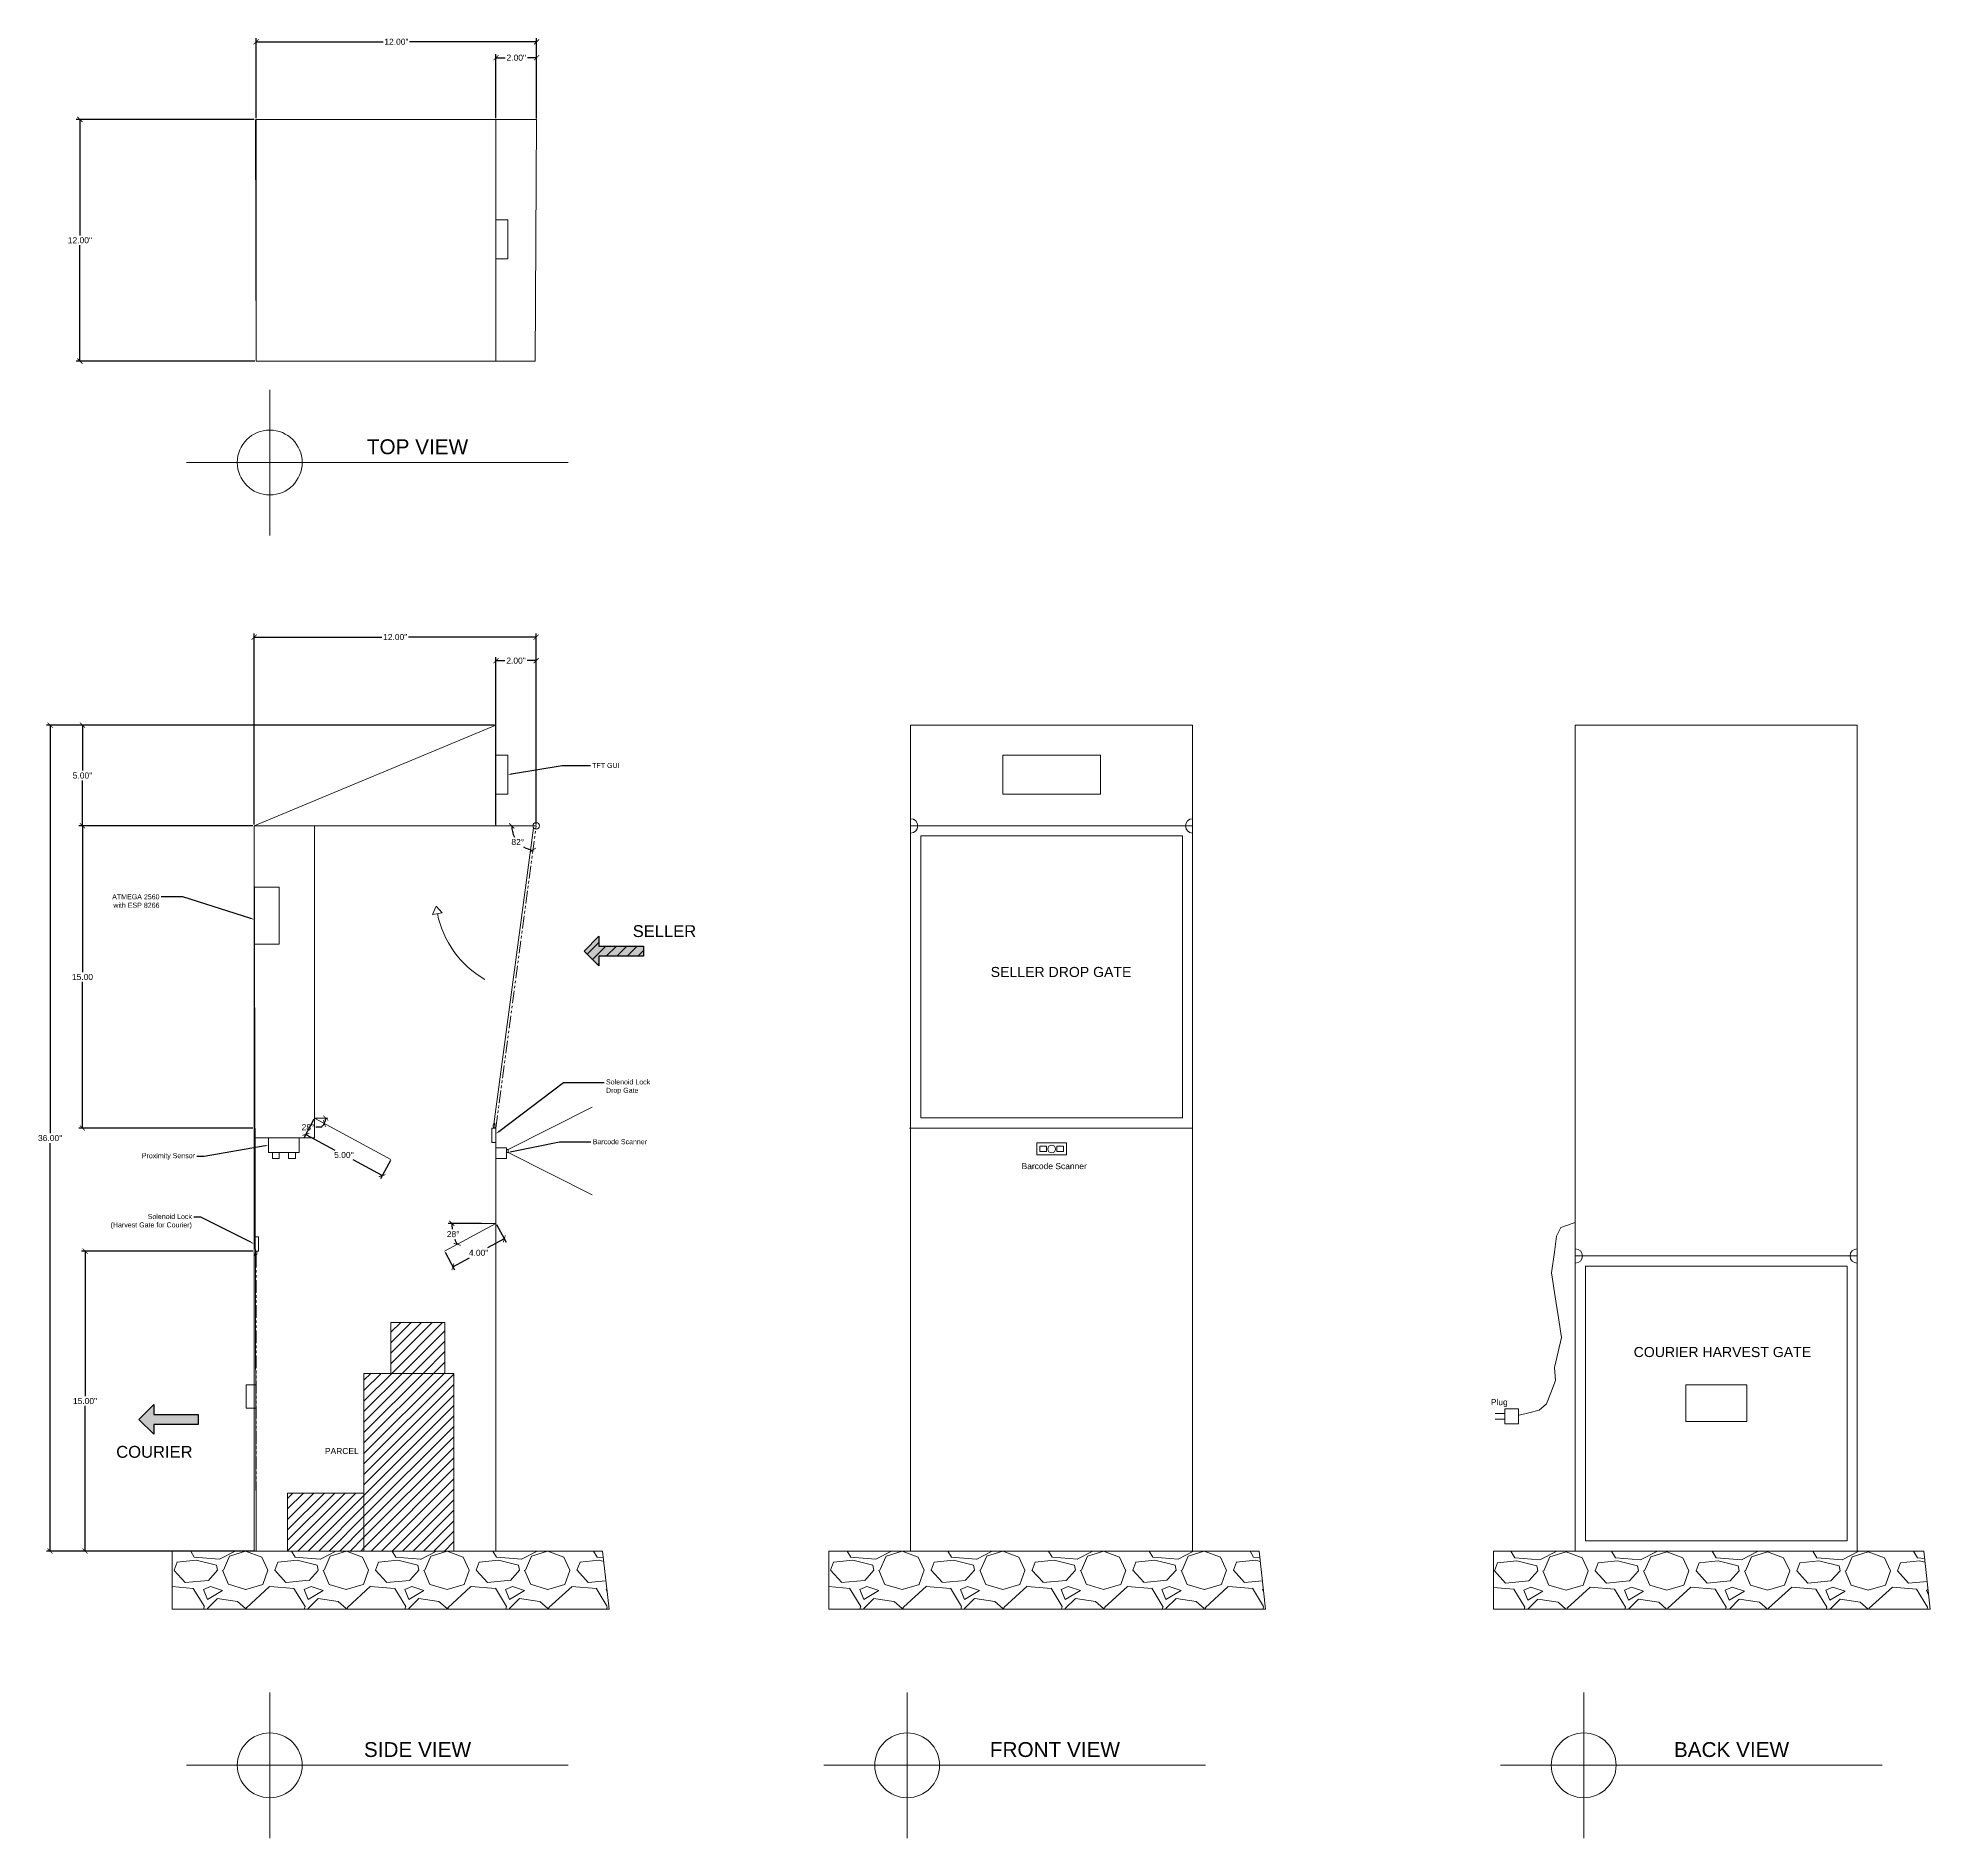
# Model space of a CAD drawing. Header units: inches. Extents: x 70 to 299, y 7 to 96.
# Drawn here: x 69.7 to 163.7, y 6.7 to 96.1 of the extents above; entities that cross this region are included whole.
import ezdxf
from ezdxf import colors
from ezdxf.entities.mleader import LeaderData, LeaderLine
from ezdxf.enums import TextEntityAlignment as Align
from ezdxf.math import Vec2, Vec3

# ---------------------------------------------------------------- set-up
doc = ezdxf.new("R2010")
doc.units = ezdxf.units.IN
doc.header["$MEASUREMENT"] = 0
doc.linetypes.add('PHANTOM2', pattern=[1.25, 0.625, -0.125, 0.125, -0.125, 0.125, -0.125])
doc.styles.get("Standard").update_dxf_attribs({"font": 'arial.ttf'})
doc.dimstyles.get("Standard").update_dxf_attribs({"dimtxt": 0.3, "dimasz": 0.255, "dimexe": 0.18, "dimexo": 0.0625, "dimgap": 0.09, "dimtad": 0, "dimtih": 1, "dimtoh": 1, "dimzin": 0, "dimdsep": 46, "dimtxsty": 'Standard', "dimblk": 'ARCHTICK', "dimcen": 0.09, "dimclrd": 5, "dimclre": 3, "dimadec": 0, "dimazin": 0, "dimtfac": 1, "dimtofl": 0, "dimtmove": 0, "dimatfit": 3, "dimfxl": 1, "dimtolj": 1, "dimtzin": 0, "dimarcsym": 0})
pattern_1 = [(45, (-50.47465, -45.55746), (-0.2599737, 0.2599737), [])]

# ---------------------------------------------------------------- blocks, each defined once
blk = doc.blocks.new('*U1')
h = blk.add_hatch(color=0)
h.set_gradient(color1=(255, 255, 255), rotation=180, tint=1)
h.paths.add_polyline_path([(0, 0), (-0.25, -0.25), (-0.25, -0.085), (-1, -0.085), (-1, 0.085), (-0.25, 0.085), (-0.25, 0.25)])
at = {"color": 0, "linetype": 'Continuous'}
blk.add_lwpolyline([(0, 0), (-0.25, -0.25), (-0.25, -0.085), (-1, -0.085), (-1, 0.085), (-0.25, 0.085), (-0.25, 0.25)], close=True, dxfattribs=at)
blk = doc.blocks.new('_ArchTick')
at = {"color": 0, "linetype": 'ByBlock', "lineweight": 5, "const_width": 0.15}
blk.add_lwpolyline([(-0.5, -0.5), (0.5, 0.5)], dxfattribs=at)
blk = doc.blocks.new('*D2')
at = {"color": 5, "lineweight": -2, "transparency": 16777216}
for start, end in [(180, 207.29037), (239.19879, 262.40536)]:
    blk.add_arc((94.456, 56.988), 1.214, start, end, dxfattribs=at)
at = {"layer": 'Defpoints', "color": 0, "transparency": 16777216}
for p in [(92.456, 56.988), (93.379, 56.427), (94.456, 56.988), (94.456, 56.988), (92.456, 41.988)]:
    blk.add_point(p, dxfattribs=at)
at = {"color": 5, "lineweight": -2, "transparency": 16777216, "xscale": 0.255, "yscale": 0.255, "zscale": 0.255}
for p, rotation in [((93.242, 56.988), 90.00000000000034), ((94.296, 55.784), 352.4053566314107)]:
    blk.add_blockref('_ArchTick', p, dxfattribs=dict(at, rotation=rotation))
at = {"color": 0, "lineweight": 5, "transparency": 16777216, "insert": (93.542, 56.187), "char_height": 0.3, "attachment_point": 5}
blk.add_mtext('\\A1;82°', dxfattribs=at)
blk = doc.blocks.new('*D3')
at = {"color": 3, "lineweight": -2, "transparency": 16777216}
blk.add_line((91.741, 37.256), (90.088, 37.256), dxfattribs=at)
at = {"color": 5, "lineweight": -2, "transparency": 16777216}
for start, end in [(180, 187.70654), (200.87622, 208.39024)]:
    blk.add_arc((92.456, 37.256), 2.188, start, end, dxfattribs=at)
at = {"layer": 'Defpoints', "color": 0, "transparency": 16777216}
for p in [(90.298, 36.896), (91.804, 37.256), (92.456, 37.256), (92.456, 37.256), (87.65, 34.658)]:
    blk.add_point(p, dxfattribs=at)
at = {"color": 5, "lineweight": -2, "transparency": 16777216, "xscale": 0.255, "yscale": 0.255, "zscale": 0.255}
for p, rotation in [((90.268, 37.256), 90.00000000000017), ((90.531, 36.215), 298.3902389055355)]:
    blk.add_blockref('_ArchTick', p, dxfattribs=dict(at, rotation=rotation))
at = {"color": 0, "lineweight": 5, "transparency": 16777216, "insert": (90.335, 36.719), "char_height": 0.3, "attachment_point": 5}
blk.add_mtext('\\A1;28°', dxfattribs=at)
blk = doc.blocks.new('*D4')
at = {"color": 3, "lineweight": -2, "transparency": 16777216}
for p, q in [((83.426, 42.425), (82.934, 41.514)), ((87.216, 40.377), (86.723, 39.465))]:
    blk.add_line(p, q, dxfattribs=at)
at = {"color": 5, "lineweight": -2, "transparency": 16777216}
for p, q in [((83.019, 41.672), (84.464, 40.891)), ((86.809, 39.624), (85.364, 40.405))]:
    blk.add_line(p, q, dxfattribs=at)
at = {"layer": 'Defpoints', "color": 0, "transparency": 16777216}
for p in [(83.456, 42.48), (87.246, 40.432), (86.809, 39.624)]:
    blk.add_point(p, dxfattribs=at)
at = {"color": 5, "lineweight": -2, "transparency": 16777216, "xscale": 0.255, "yscale": 0.255, "zscale": 0.255}
for p, rotation in [((83.019, 41.672), 151.6097610944646), ((86.809, 39.624), 331.6097610944647)]:
    blk.add_blockref('_ArchTick', p, dxfattribs=dict(at, rotation=rotation))
at = {"color": 0, "lineweight": 5, "transparency": 16777216, "insert": (84.914, 40.648), "char_height": 0.3, "attachment_point": 5}
blk.add_mtext("\\A1;5.00''", dxfattribs=at)
blk = doc.blocks.new('*D5')
at = {"color": 3, "lineweight": -2, "transparency": 16777216}
for p, q in [((92.486, 37.201), (92.96, 36.324)), ((89.931, 35.82), (90.405, 34.944))]:
    blk.add_line(p, q, dxfattribs=at)
at = {"color": 5, "lineweight": -2, "transparency": 16777216}
for p, q in [((92.874, 36.483), (92.047, 36.036)), ((90.319, 35.102), (91.147, 35.549))]:
    blk.add_line(p, q, dxfattribs=at)
at = {"layer": 'Defpoints', "color": 0, "transparency": 16777216}
for p in [(92.456, 37.256), (89.901, 35.875), (92.874, 36.483)]:
    blk.add_point(p, dxfattribs=at)
at = {"color": 5, "lineweight": -2, "transparency": 16777216, "xscale": 0.255, "yscale": 0.255, "zscale": 0.255}
for p, rotation in [((92.874, 36.483), 28.39023890553545), ((90.319, 35.102), 208.3902389055355)]:
    blk.add_blockref('_ArchTick', p, dxfattribs=dict(at, rotation=rotation))
at = {"color": 0, "lineweight": 5, "transparency": 16777216, "insert": (91.597, 35.792), "char_height": 0.3, "attachment_point": 5}
blk.add_mtext('\\A1;4.00"', dxfattribs=at)
blk = doc.blocks.new('*D6')
at = {"color": 5, "lineweight": -2, "transparency": 16777216}
blk.add_line((83.772, 42.028), (83.517, 42.028), dxfattribs=at)
for start, end in [(331.60976, 360), (304.90748, 331.60976)]:
    blk.add_arc((83.456, 42.48), 0.552, start, end, dxfattribs=at)
at = {"layer": 'Defpoints', "color": 0, "transparency": 16777216}
for p in [(83.456, 42.48), (83.456, 42.48), (84.001, 42.39), (84.109, 42.48), (87.246, 40.432)]:
    blk.add_point(p, dxfattribs=at)
at = {"color": 5, "lineweight": -2, "transparency": 16777216, "xscale": 0.255, "yscale": 0.255, "zscale": 0.255}
for p, rotation in [((83.942, 42.218), 241.6097610944645), ((84.008, 42.48), 89.9999999999992)]:
    blk.add_blockref('_ArchTick', p, dxfattribs=dict(at, rotation=rotation))
at = {"color": 0, "lineweight": 5, "transparency": 16777216, "insert": (83.13, 42.028), "char_height": 0.3, "attachment_point": 5}
blk.add_mtext('\\A1;28°', dxfattribs=at)
blk = doc.blocks.new('*D7')
at = {"color": 3, "lineweight": -2, "transparency": 16777216}
for p, q in [((92.394, 61.988), (70.145, 61.988)), ((80.493, 20.988), (70.145, 20.988))]:
    blk.add_line(p, q, dxfattribs=at)
at = {"color": 5, "lineweight": -2, "transparency": 16777216}
for p, q in [((70.325, 61.988), (70.325, 41.731)), ((70.325, 20.988), (70.325, 41.244))]:
    blk.add_line(p, q, dxfattribs=at)
at = {"layer": 'Defpoints', "color": 0, "transparency": 16777216}
for p in [(92.456, 61.988), (70.325, 20.988), (80.555, 20.988)]:
    blk.add_point(p, dxfattribs=at)
at = {"color": 5, "lineweight": -2, "transparency": 16777216, "xscale": 0.255, "yscale": 0.255, "zscale": 0.255}
for p, rotation in [((70.325, 61.988), 90), ((70.325, 20.988), 270)]:
    blk.add_blockref('_ArchTick', p, dxfattribs=dict(at, rotation=rotation))
at = {"color": 0, "lineweight": 5, "transparency": 16777216, "insert": (70.325, 41.488), "char_height": 0.3, "attachment_point": 5}
blk.add_mtext('\\A1;36.00"', dxfattribs=at)
blk = doc.blocks.new('*D8')
at = {"color": 3, "lineweight": -2, "transparency": 16777216}
for p, q in [((92.394, 61.988), (71.752, 61.988)), ((80.394, 56.988), (71.752, 56.988))]:
    blk.add_line(p, q, dxfattribs=at)
at = {"color": 5, "lineweight": -2, "transparency": 16777216}
for p, q in [((71.932, 61.988), (71.932, 59.731)), ((71.932, 56.988), (71.932, 59.244))]:
    blk.add_line(p, q, dxfattribs=at)
at = {"layer": 'Defpoints', "color": 0, "transparency": 16777216}
for p in [(71.932, 61.988), (92.456, 61.988), (80.456, 56.988)]:
    blk.add_point(p, dxfattribs=at)
at = {"color": 5, "lineweight": -2, "transparency": 16777216, "xscale": 0.255, "yscale": 0.255, "zscale": 0.255}
for p, rotation in [((71.932, 61.988), 90), ((71.932, 56.988), 270)]:
    blk.add_blockref('_ArchTick', p, dxfattribs=dict(at, rotation=rotation))
at = {"color": 0, "lineweight": 5, "transparency": 16777216, "insert": (71.932, 59.488), "char_height": 0.3, "width": 0.92742, "attachment_point": 5}
blk.add_mtext('\\A1;5.00"', dxfattribs=at)
blk = doc.blocks.new('*D9')
at = {"color": 3, "lineweight": -2, "transparency": 16777216}
for p, q in [((80.456, 57.05), (80.456, 66.542)), ((94.456, 57.05), (94.456, 66.542))]:
    blk.add_line(p, q, dxfattribs=at)
at = {"color": 5, "lineweight": -2, "transparency": 16777216}
for p, q in [((80.456, 66.362), (86.8, 66.362)), ((94.456, 66.362), (88.112, 66.362))]:
    blk.add_line(p, q, dxfattribs=at)
at = {"layer": 'Defpoints', "color": 0, "transparency": 16777216}
for p in [(80.456, 66.362), (80.456, 56.988), (94.456, 56.988)]:
    blk.add_point(p, dxfattribs=at)
at = {"color": 5, "lineweight": -2, "transparency": 16777216, "xscale": 0.255, "yscale": 0.255, "zscale": 0.255, "rotation": 180}
blk.add_blockref('_ArchTick', (80.456, 66.362), dxfattribs=at)
at = {"color": 5, "lineweight": -2, "transparency": 16777216, "xscale": 0.255, "yscale": 0.255, "zscale": 0.255}
blk.add_blockref('_ArchTick', (94.456, 66.362), dxfattribs=at)
at = {"color": 0, "lineweight": 5, "transparency": 16777216, "insert": (87.456, 66.362), "char_height": 0.3, "attachment_point": 5}
blk.add_mtext('\\A1;12.00"', dxfattribs=at)
blk = doc.blocks.new('*D10')
at = {"color": 3, "lineweight": -2, "transparency": 16777216}
for p, q in [((92.456, 57.05), (92.456, 65.371)), ((94.456, 57.05), (94.456, 65.371))]:
    blk.add_line(p, q, dxfattribs=at)
at = {"color": 5, "lineweight": -2, "transparency": 16777216}
for p, q in [((92.456, 65.191), (92.9, 65.191)), ((94.456, 65.191), (94.012, 65.191))]:
    blk.add_line(p, q, dxfattribs=at)
at = {"layer": 'Defpoints', "color": 0, "transparency": 16777216}
for p in [(92.456, 65.191), (92.456, 56.988), (94.456, 56.988)]:
    blk.add_point(p, dxfattribs=at)
at = {"color": 5, "lineweight": -2, "transparency": 16777216, "xscale": 0.255, "yscale": 0.255, "zscale": 0.255, "rotation": 180}
blk.add_blockref('_ArchTick', (92.456, 65.191), dxfattribs=at)
at = {"color": 5, "lineweight": -2, "transparency": 16777216, "xscale": 0.255, "yscale": 0.255, "zscale": 0.255}
blk.add_blockref('_ArchTick', (94.456, 65.191), dxfattribs=at)
at = {"color": 0, "lineweight": 5, "transparency": 16777216, "insert": (93.456, 65.191), "char_height": 0.3, "width": 0.0209, "attachment_point": 5}
blk.add_mtext('\\A1;2.00"', dxfattribs=at)
blk = doc.blocks.new('*D11')
at = {"color": 3, "lineweight": -2, "transparency": 16777216}
for p, q in [((80.394, 56.988), (71.752, 56.988)), ((80.394, 41.988), (71.752, 41.988))]:
    blk.add_line(p, q, dxfattribs=at)
at = {"color": 5, "lineweight": -2, "transparency": 16777216}
for p, q in [((71.932, 56.988), (71.932, 49.731)), ((71.932, 41.988), (71.932, 49.244))]:
    blk.add_line(p, q, dxfattribs=at)
at = {"layer": 'Defpoints', "color": 0, "transparency": 16777216}
for p in [(80.456, 56.988), (71.932, 41.988), (80.456, 41.988)]:
    blk.add_point(p, dxfattribs=at)
at = {"color": 5, "lineweight": -2, "transparency": 16777216, "xscale": 0.255, "yscale": 0.255, "zscale": 0.255}
for p, rotation in [((71.932, 56.988), 90), ((71.932, 41.988), 270)]:
    blk.add_blockref('_ArchTick', p, dxfattribs=dict(at, rotation=rotation))
at = {"color": 0, "lineweight": 5, "transparency": 16777216, "insert": (71.932, 49.488), "char_height": 0.3, "attachment_point": 5}
blk.add_mtext('\\A1;15.00', dxfattribs=at)
blk = doc.blocks.new('*D13')
at = {"color": 3, "lineweight": -2, "transparency": 16777216}
for p, q in [((80.394, 35.875), (71.88, 35.875)), ((80.394, 20.988), (71.88, 20.988))]:
    blk.add_line(p, q, dxfattribs=at)
at = {"color": 5, "lineweight": -2, "transparency": 16777216}
for p, q in [((72.06, 35.875), (72.06, 28.674)), ((72.06, 20.988), (72.06, 28.188))]:
    blk.add_line(p, q, dxfattribs=at)
at = {"layer": 'Defpoints', "color": 0, "transparency": 16777216}
for p in [(80.456, 35.875), (72.06, 20.988), (80.456, 20.988)]:
    blk.add_point(p, dxfattribs=at)
at = {"color": 5, "lineweight": -2, "transparency": 16777216, "xscale": 0.255, "yscale": 0.255, "zscale": 0.255}
for p, rotation in [((72.06, 35.875), 90), ((72.06, 20.988), 270)]:
    blk.add_blockref('_ArchTick', p, dxfattribs=dict(at, rotation=rotation))
at = {"color": 0, "lineweight": 5, "transparency": 16777216, "insert": (72.06, 28.431), "char_height": 0.3, "attachment_point": 5}
blk.add_mtext('\\A1;15.00"', dxfattribs=at)
blk = doc.blocks.new('*D14')
at = {"color": 3, "lineweight": -2, "transparency": 16777216}
for p, q in [((80.46, 92.063), (71.625, 92.063)), ((80.493, 80.063), (71.625, 80.063))]:
    blk.add_line(p, q, dxfattribs=at)
at = {"color": 5, "lineweight": -2, "transparency": 16777216}
for p, q in [((71.805, 92.063), (71.805, 86.306)), ((71.805, 80.063), (71.805, 85.82))]:
    blk.add_line(p, q, dxfattribs=at)
at = {"layer": 'Defpoints', "color": 0, "transparency": 16777216}
for p in [(80.522, 92.063), (71.805, 80.063), (80.555, 80.063)]:
    blk.add_point(p, dxfattribs=at)
at = {"color": 5, "lineweight": -2, "transparency": 16777216, "xscale": 0.255, "yscale": 0.255, "zscale": 0.255}
for p, rotation in [((71.805, 92.063), 90), ((71.805, 80.063), 270)]:
    blk.add_blockref('_ArchTick', p, dxfattribs=dict(at, rotation=rotation))
at = {"color": 0, "lineweight": 5, "transparency": 16777216, "insert": (71.805, 86.063), "char_height": 0.3, "attachment_point": 5}
blk.add_mtext('\\A1;12.00"', dxfattribs=at)
blk = doc.blocks.new('*D15')
at = {"color": 3, "lineweight": -2, "transparency": 16777216}
for p, q in [((80.555, 92.125), (80.555, 96.095)), ((94.48, 92.125), (94.48, 96.095))]:
    blk.add_line(p, q, dxfattribs=at)
at = {"color": 5, "lineweight": -2, "transparency": 16777216}
for p, q in [((80.555, 95.915), (86.861, 95.915)), ((94.48, 95.915), (88.173, 95.915))]:
    blk.add_line(p, q, dxfattribs=at)
at = {"layer": 'Defpoints', "color": 0, "transparency": 16777216}
for p in [(94.48, 95.915), (80.555, 92.063), (94.48, 92.063)]:
    blk.add_point(p, dxfattribs=at)
at = {"color": 5, "lineweight": -2, "transparency": 16777216, "xscale": 0.255, "yscale": 0.255, "zscale": 0.255, "rotation": 180}
blk.add_blockref('_ArchTick', (80.555, 95.915), dxfattribs=at)
at = {"color": 5, "lineweight": -2, "transparency": 16777216, "xscale": 0.255, "yscale": 0.255, "zscale": 0.255}
blk.add_blockref('_ArchTick', (94.48, 95.915), dxfattribs=at)
at = {"color": 0, "lineweight": 5, "transparency": 16777216, "insert": (87.517, 95.915), "char_height": 0.3, "attachment_point": 5}
blk.add_mtext('\\A1;12.00"', dxfattribs=at)
blk = doc.blocks.new('*D16')
at = {"color": 3, "lineweight": -2, "transparency": 16777216}
for p, q in [((92.456, 92.125), (92.456, 95.307)), ((94.479, 92.113), (94.479, 95.307))]:
    blk.add_line(p, q, dxfattribs=at)
at = {"color": 5, "lineweight": -2, "transparency": 16777216}
for p, q in [((92.456, 95.127), (92.912, 95.127)), ((94.479, 95.127), (94.024, 95.127))]:
    blk.add_line(p, q, dxfattribs=at)
at = {"layer": 'Defpoints', "color": 0, "transparency": 16777216}
for p in [(94.479, 95.127), (92.456, 92.063), (94.479, 92.051)]:
    blk.add_point(p, dxfattribs=at)
at = {"color": 5, "lineweight": -2, "transparency": 16777216, "xscale": 0.255, "yscale": 0.255, "zscale": 0.255, "rotation": 180}
blk.add_blockref('_ArchTick', (92.456, 95.127), dxfattribs=at)
at = {"color": 5, "lineweight": -2, "transparency": 16777216, "xscale": 0.255, "yscale": 0.255, "zscale": 0.255}
blk.add_blockref('_ArchTick', (94.479, 95.127), dxfattribs=at)
at = {"color": 0, "lineweight": 5, "transparency": 16777216, "insert": (93.468, 95.127), "char_height": 0.3, "attachment_point": 5}
blk.add_mtext('\\A1;2.00"', dxfattribs=at)

msp = doc.modelspace()

# ---------------------------------------------------------------- hatches: boundary and pattern name
at = {"lineweight": 5}
h = msp.add_hatch(dxfattribs=at)
h.set_pattern_fill('ANSI31', color=256, scale=2.941267)
h.set_pattern_definition([(45, (-50.58114, -43.92038), (-0.2599737, 0.2599737), [])])
h.paths.add_polyline_path([(97.572, 51.024), (97.572, 51.509), (96.837, 50.774), (97.572, 50.039), (97.572, 50.524), (99.778, 50.524), (99.778, 51.024)])
h = msp.add_hatch(dxfattribs=at)
h.set_pattern_fill('ANSI31', color=256, scale=2.941267)
h.set_pattern_definition(pattern_1)
h.paths.add_polyline_path([(89.923, 32.333), (87.246, 32.333), (87.246, 29.807), (89.923, 29.807)])
h = msp.add_hatch(dxfattribs=at)
h.set_pattern_fill('ANSI31', color=256, scale=2.941267)
h.set_pattern_definition(pattern_1)
h.paths.add_polyline_path([(85.908, 20.988), (90.369, 20.988), (90.369, 29.807), (85.908, 29.807), (85.908, 23.864)])
h = msp.add_hatch(dxfattribs=at)
h.set_pattern_fill('GOST_WOOD', color=256, scale=50)
h.set_pattern_definition([(90, (0, 0), (300, -2e-14), [500, -100]), (90, (100, -100), (300, -2e-14), [300, -75, 150, -75]), (90, (200, -250), (300, -2e-14), [500, -100])])
h.paths.add_polyline_path([(151.526, 29.231), (151.526, 27.423), (154.554, 27.423), (154.554, 29.231)])
h = msp.add_hatch(dxfattribs=at)
h.set_pattern_fill('ANSI31', color=256, scale=2.941267)
h.set_pattern_definition(pattern_1)
h.paths.add_polyline_path([(85.908, 23.864), (82.116, 23.864), (82.116, 20.988), (85.908, 20.988)])
h = msp.add_hatch(dxfattribs=at)
h.set_pattern_fill('GRAVEL', color=256, scale=5)
h.paths.add_polyline_path([(97.756, 20.988), (92.456, 20.988), (80.456, 20.988), (76.393, 20.988), (76.393, 18.106), (98.074, 18.106)])
h = msp.add_hatch(dxfattribs=at)
h.set_pattern_fill('GRAVEL', color=256, scale=5)
h.set_pattern_definition([(228.0128, (36.1894, 5), (-40, -45), [0.67268, -66.59544]), (184.96974, (35.73941, 4.5), (60, 5), [1.15434, -114.27962]), (132.51045, (34.5894, 4.4), (50, -55), [0.81394, -80.58016]), (267.2737, (32.6394, 3.15), (5, 100), [1.05119, -104.06779]), (292.83365, (32.5894, 2.1), (-25, 60), [1.03077, -102.04687]), (357.2737, (32.9894, 1.15), (-100, 5), [1.05119, -104.06779]), (37.69424, (34.03941, 1.1), (-65, -50), [1.39014, -137.62424]), (72.25533, (35.13941, 1.95), (35, 110), [1.31244, -129.93161]), (121.42957, (35.5394, 3.2), (-40, 65), [1.05475, -104.42037]), (175.23636, (34.9894, 4.1), (55, -5), [1.20416, -59.00381]), (222.39744, (33.78941, 4.2), (-60, -55), [1.55724, -154.166875]), (138.8141, (37.5894, 3.1), (-35, 30), [0.5315, -52.61922]), (171.46923, (37.1894, 3.45), (65, -10), [1.01119, -100.10756]), (225, (36.1894, 3.6), (-6e-16, -5), [0.7071, -6.36396]), (203.1986, (35.8394, 4.2), (25, 10), [0.38079, -37.69808]), (291.8014, (35.4894, 4.05), (-5, 15), [0.53851, -26.3873]), (30.9638, (35.6894, 3.55), (15, 10), [0.87465, -28.28011]), (161.565, (36.4394, 4), (10, -5), [0.63245, -15.17893]), (16.38954, (32.5894, 4.05), (50, 15), [0.886, -87.71423]), (70.34618, (33.4394, 4.3), (-20, -55), [0.7433, -73.58704]), (293.1986, (36.4394, 5), (-10, 25), [0.76158, -37.31729]), (343.61046, (36.7394, 4.3), (-50, 15), [0.886, -87.71423]), (339.44395, (32.5894, 0.95), (-25, 10), [0.8544, -41.86562]), (294.77514, (33.3894, 0.65), (-25, 55), [0.71589, -70.87322]), (66.8014, (36.4894, 0), (10, 25), [0.76158, -37.31729]), (17.35402, (36.7894, 0.7), (-65, -20), [0.83815, -82.97712]), (69.44395, (34.0394, 0), (-10, -25), [0.4272, -42.29282]), (101.3099, (36.1894, 0), (-5, 20), [0.25495, -25.24015]), (165.9638, (36.1394, 0.25), (15, -5), [1.03077, -19.58475]), (186.009, (35.1394, 0.5), (50, 5), [0.95525, -94.56962]), (303.69, (35.6894, 3.1), (-5, 10), [0.7211, -17.30665]), (353.15723, (36.08941, 2.5), (85, -10), [1.25897, -124.63781]), (60.9454, (37.3394, 2.35), (-20, -35), [0.51478, -50.96337]), (90, (37.5894, 2.8), (-5, 5), [0.3, -4.7]), (120.25644, (35.0394, 0.65), (20, -35), [0.69462, -68.7676]), (48.0128, (34.6894, 1.25), (40, 45), [1.34536, -65.92276]), (0, (35.5894, 2.25), (5, 5), [1.3, -3.7]), (325.30485, (36.8894, 2.25), (50, -35), [0.79057, -78.26637]), (254.0546, (37.5394, 1.8), (-5, -20), [0.72801, -35.67254]), (207.64598, (37.33941, 1.1), (-95, -50), [1.18532, -117.34737]), (175.42608, (36.28941, 0.55), (-65, 5), [1.254, -124.14537])])
h.paths.add_polyline_path([(130.663, 18.106), (130.345, 20.988), (125.046, 20.988), (113.046, 20.988), (108.983, 20.988), (108.983, 18.106)])

# ---------------------------------------------------------------- linework, layer by layer
at = {"color": 0, "lineweight": 5}
for p, q in [((80.522, 92.063), (80.555, 80.063)), ((80.555, 80.063), (80.555, 92.063)), ((80.555, 92.063), (94.48, 92.063)), ((92.456, 92.063), (92.456, 80.063)), ((94.48, 92.063), (94.409, 80.063)), ((80.555, 88.306), (80.532, 88.306)), ((80.536, 87.159), (80.555, 87.159)), ((92.456, 87.08), (93.048, 87.08)), ((93.048, 85.143), (93.048, 87.08)), ((93.048, 85.143), (92.456, 85.143)), ((92.456, 80.063), (80.555, 80.063)), ((92.456, 80.063), (94.409, 80.063)), ((81.229, 75.028), (81.229, 78.644)), ((77.095, 75.028), (96.043, 75.028)), ((81.229, 75.028), (81.229, 71.412)), ((92.456, 61.988), (80.456, 56.988)), ((92.456, 56.988), (92.456, 61.988)), ((113.046, 61.988), (127.046, 61.988)), ((113.046, 56.988), (113.046, 61.988)), ((127.046, 61.988), (127.046, 20.988)), ((146.04, 61.988), (160.04, 61.988)), ((146.04, 56.988), (146.04, 61.988)), ((160.04, 35.635), (160.04, 61.988)), ((92.456, 60.504), (93.048, 60.504)), ((93.048, 58.568), (93.048, 60.504)), ((117.618, 60.504), (117.618, 58.568)), ((117.618, 60.504), (120.046, 60.504)), ((122.473, 60.504), (120.046, 60.504)), ((122.473, 60.504), (122.473, 58.568)), ((93.048, 58.568), (92.456, 58.568)), ((117.618, 58.568), (120.046, 58.568)), ((122.473, 58.568), (120.046, 58.568)), ((80.456, 56.988), (92.456, 56.988)), ((80.456, 56.988), (83.456, 56.988)), ((80.456, 36.592), (80.456, 56.988)), ((80.456, 56.988), (80.555, 20.988)), ((83.456, 56.988), (83.456, 45.537)), ((92.355, 42.172), (94.318, 56.898)), ((92.456, 56.988), (94.456, 56.988)), ((92.456, 56.988), (94.456, 56.988)), ((113.046, 36.592), (113.046, 56.988)), ((146.04, 36.592), (146.04, 56.988)), ((80.456, 53.938), (81.689, 53.938)), ((81.689, 53.938), (81.689, 51.108)), ((81.689, 51.108), (80.456, 51.108)), ((83.456, 45.537), (83.456, 41.494)), ((83.456, 42.48), (84.109, 42.48)), ((83.456, 42.48), (87.246, 40.432)), ((83.456, 42.48), (87.246, 40.432)), ((93.069, 40.917), (97.243, 43.023)), ((83.456, 41.494), (80.456, 41.494)), ((81.174, 41.494), (81.174, 40.769)), ((82.697, 40.769), (82.697, 41.494)), ((92.247, 41.988), (92.247, 41.271)), ((92.456, 41.988), (92.247, 41.988)), ((92.326, 42.136), (92.4, 42.227)), ((92.326, 42.136), (92.33, 41.988)), ((92.398, 41.988), (92.4, 42.227)), ((92.456, 41.988), (92.456, 20.988)), ((112.997, 41.988), (127.046, 41.988)), ((125.046, 41.988), (124.836, 41.988)), ((81.174, 40.769), (82.697, 40.769)), ((81.365, 40.769), (81.365, 40.483)), ((81.365, 40.483), (81.704, 40.483)), ((81.704, 40.483), (81.704, 40.769)), ((82.167, 40.483), (82.167, 40.769)), ((82.507, 40.483), (82.167, 40.483)), ((82.507, 40.769), (82.507, 40.483)), ((92.247, 41.271), (92.456, 41.271)), ((92.456, 41.004), (92.981, 41.004)), ((92.456, 40.483), (92.981, 40.483)), ((92.981, 41.004), (92.981, 40.483)), ((92.981, 40.917), (93.069, 40.917)), ((93.069, 40.78), (92.981, 40.78)), ((93.069, 40.917), (93.069, 40.78)), ((93.069, 40.78), (97.243, 38.674)), ((119.307, 40.654), (119.307, 41.247)), ((119.307, 41.247), (120.784, 41.247)), ((119.307, 40.654), (120.784, 40.654)), ((119.46, 41.08), (119.46, 40.816)), ((119.46, 41.08), (119.784, 41.08)), ((119.46, 40.816), (119.784, 40.816)), ((119.784, 41.08), (119.784, 40.816)), ((120.631, 41.08), (120.307, 41.08)), ((120.307, 41.08), (120.307, 40.816)), ((120.631, 40.816), (120.307, 40.816)), ((120.631, 41.08), (120.631, 40.816)), ((120.784, 40.654), (120.784, 41.247)), ((92.456, 37.256), (89.901, 35.875)), ((91.734, 37.256), (92.456, 37.256)), ((92.456, 37.256), (91.734, 37.256)), ((145.327, 37.053), (145.114, 36.618)), ((145.551, 37.128), (145.327, 37.053)), ((146.04, 37.291), (145.551, 37.128)), ((80.456, 35.875), (80.456, 36.592)), ((80.456, 20.988), (80.456, 35.875)), ((80.665, 36.592), (80.512, 36.592)), ((80.514, 35.875), (80.512, 35.635)), ((80.586, 35.726), (80.512, 35.635)), ((80.514, 35.875), (80.665, 35.875)), ((80.586, 35.726), (80.582, 35.875)), ((80.665, 35.875), (80.665, 36.592)), ((113.046, 35.875), (113.046, 36.592)), ((113.046, 35.875), (113.046, 20.988)), ((145.005, 35.818), (144.867, 34.805)), ((145.114, 36.618), (145.005, 35.818)), ((146.04, 35.875), (146.04, 36.592)), ((144.867, 34.805), (145.078, 33.399)), ((145.078, 33.399), (145.202, 32.573)), ((145.202, 32.573), (145.35, 31.586)), ((145.35, 31.586), (145.187, 30.871)), ((145.187, 30.871), (145.01, 30.093)), ((145.01, 30.093), (145.06, 29.452)), ((80.555, 29.231), (80.053, 29.231)), ((80.053, 29.231), (80.053, 28.084)), ((145.06, 29.452), (144.823, 28.834)), ((151.526, 29.231), (151.526, 27.423)), ((151.526, 29.231), (154.554, 29.231)), ((151.526, 29.231), (154.554, 29.231)), ((154.554, 29.231), (154.554, 27.423)), ((144.618, 28.298), (144.24, 27.979)), ((144.823, 28.834), (144.618, 28.298)), ((80.053, 28.084), (80.555, 28.084)), ((142.546, 27.823), (142.067, 27.823)), ((142.546, 27.53), (142.067, 27.53)), ((143.731, 27.852), (143.251, 27.732)), ((144.24, 27.979), (143.731, 27.852)), ((151.526, 27.423), (154.554, 27.423)), ((80.555, 20.988), (76.393, 20.988)), ((76.393, 20.988), (76.393, 18.106)), ((92.456, 20.988), (80.456, 20.988)), ((92.456, 20.988), (97.756, 20.988)), ((98.074, 18.106), (97.756, 20.988)), ((113.145, 20.988), (108.983, 20.988)), ((108.983, 20.988), (108.983, 18.106)), ((125.046, 20.988), (113.046, 20.988)), ((125.046, 20.988), (130.345, 20.988)), ((130.663, 18.106), (130.345, 20.988)), ((146.139, 20.988), (141.977, 20.988)), ((141.977, 20.988), (141.977, 18.106)), ((160.04, 20.988), (163.339, 20.988)), ((163.658, 18.106), (163.339, 20.988)), ((76.393, 18.106), (98.074, 18.106)), ((108.983, 18.106), (130.663, 18.106)), ((141.977, 18.106), (163.658, 18.106)), ((81.229, 10.349), (81.229, 13.965)), ((112.872, 10.349), (112.872, 13.965)), ((146.46, 10.349), (146.46, 13.965)), ((77.095, 10.349), (96.043, 10.349)), ((81.229, 10.349), (81.229, 6.733)), ((108.738, 10.349), (127.686, 10.349)), ((112.872, 10.349), (112.872, 6.733)), ((142.326, 10.349), (161.274, 10.349)), ((146.46, 10.349), (146.46, 6.733))]:
    msp.add_line(p, q, dxfattribs=at)
at = {"color": 0, "linetype": 'PHANTOM2', "lineweight": 5}
for p, q in [((92.456, 41.988), (94.456, 56.988)), ((80.555, 35.688), (80.555, 20.988))]:
    msp.add_line(p, q, dxfattribs=at)
at = {"lineweight": 5}
for p, q in [((89.492, 52.996), (89.301, 52.589)), ((89.301, 52.589), (89.786, 52.671)), ((89.492, 52.996), (89.786, 52.671)), ((87.246, 29.807), (87.246, 32.333)), ((87.246, 32.333), (89.923, 32.333)), ((89.923, 32.333), (89.923, 29.807)), ((85.908, 23.864), (85.908, 29.807)), ((85.908, 29.807), (90.369, 29.807)), ((90.369, 29.807), (90.369, 20.988)), ((82.116, 20.988), (82.116, 23.864)), ((82.116, 23.864), (85.908, 23.864)), ((85.908, 23.864), (85.908, 20.988)), ((143.034, 20.65), (142.837, 20.988)), ((145.119, 20.988), (144.284, 20.55)), ((144.484, 20), (144.784, 20.7)), ((144.784, 20.7), (145.584, 20.95)), ((145.584, 20.95), (146.384, 20.65)), ((148.034, 20.65), (147.837, 20.988)), ((150.119, 20.988), (149.284, 20.55)), ((149.484, 20), (149.784, 20.7)), ((149.784, 20.7), (150.584, 20.95)), ((150.584, 20.95), (151.384, 20.65)), ((153.034, 20.65), (152.837, 20.988)), ((155.119, 20.988), (154.284, 20.55)), ((154.484, 20), (154.784, 20.7)), ((154.784, 20.7), (155.584, 20.95)), ((155.584, 20.95), (156.384, 20.65)), ((158.034, 20.65), (157.837, 20.988)), ((160.119, 20.988), (159.284, 20.55)), ((159.484, 20), (159.784, 20.7)), ((159.784, 20.7), (160.584, 20.95)), ((160.584, 20.95), (161.384, 20.65)), ((163.034, 20.65), (162.837, 20.988)), ((142.034, 20), (142.184, 20.4)), ((142.584, 19.4), (142.034, 20)), ((143.134, 20.5), (142.184, 20.4)), ((144.284, 20.55), (143.034, 20.65)), ((144.134, 20.25), (143.134, 20.5)), ((144.184, 20), (143.734, 19.5)), ((144.184, 20), (144.134, 20.25)), ((144.434, 20), (144.734, 19.3)), ((146.384, 20.65), (146.684, 20)), ((146.434, 19.3), (146.684, 20)), ((147.034, 20), (147.184, 20.4)), ((147.584, 19.4), (147.034, 20)), ((148.134, 20.5), (147.184, 20.4)), ((149.284, 20.55), (148.034, 20.65)), ((149.134, 20.25), (148.134, 20.5)), ((149.184, 20), (148.734, 19.5)), ((149.184, 20), (149.134, 20.25)), ((149.434, 20), (149.734, 19.3)), ((151.384, 20.65), (151.684, 20)), ((151.434, 19.3), (151.684, 20)), ((152.034, 20), (152.184, 20.4)), ((152.584, 19.4), (152.034, 20)), ((153.134, 20.5), (152.184, 20.4)), ((154.284, 20.55), (153.034, 20.65)), ((154.134, 20.25), (153.134, 20.5)), ((154.184, 20), (153.734, 19.5)), ((154.184, 20), (154.134, 20.25)), ((154.434, 20), (154.734, 19.3)), ((156.384, 20.65), (156.684, 20)), ((156.434, 19.3), (156.684, 20)), ((157.034, 20), (157.184, 20.4)), ((157.584, 19.4), (157.034, 20)), ((158.134, 20.5), (157.184, 20.4)), ((159.284, 20.55), (158.034, 20.65)), ((159.134, 20.25), (158.134, 20.5)), ((159.184, 20), (158.734, 19.5)), ((159.184, 20), (159.134, 20.25)), ((159.434, 20), (159.734, 19.3)), ((161.384, 20.65), (161.684, 20)), ((161.434, 19.3), (161.684, 20)), ((162.034, 20), (162.184, 20.4)), ((162.584, 19.4), (162.034, 20)), ((163.134, 20.5), (162.184, 20.4)), ((163.38, 20.622), (163.034, 20.65)), ((163.401, 20.433), (163.134, 20.5)), ((142.984, 19.1), (141.977, 19.184)), ((143.734, 19.5), (142.584, 19.4)), ((143.534, 18.2), (142.984, 19.1)), ((143.834, 19.2), (143.484, 19.05)), ((143.484, 19.05), (143.684, 18.55)), ((143.684, 18.55), (144.434, 19)), ((144.434, 19), (143.834, 19.2)), ((144.734, 19.3), (145.584, 19.05)), ((145.584, 19.05), (146.434, 19.3)), ((146.784, 19.2), (145.634, 18.15)), ((147.984, 19.1), (146.784, 19.2)), ((148.734, 19.5), (147.584, 19.4)), ((148.534, 18.2), (147.984, 19.1)), ((148.834, 19.2), (148.484, 19.05)), ((148.484, 19.05), (148.684, 18.55)), ((148.684, 18.55), (149.434, 19)), ((149.434, 19), (148.834, 19.2)), ((149.734, 19.3), (150.584, 19.05)), ((150.584, 19.05), (151.434, 19.3)), ((151.784, 19.2), (150.634, 18.15)), ((152.984, 19.1), (151.784, 19.2)), ((153.734, 19.5), (152.584, 19.4)), ((153.534, 18.2), (152.984, 19.1)), ((153.834, 19.2), (153.484, 19.05)), ((153.484, 19.05), (153.684, 18.55)), ((153.684, 18.55), (154.434, 19)), ((154.434, 19), (153.834, 19.2)), ((154.734, 19.3), (155.584, 19.05)), ((155.584, 19.05), (156.434, 19.3)), ((156.784, 19.2), (155.634, 18.15)), ((157.984, 19.1), (156.784, 19.2)), ((158.734, 19.5), (157.584, 19.4)), ((158.534, 18.2), (157.984, 19.1)), ((158.834, 19.2), (158.484, 19.05)), ((158.484, 19.05), (158.684, 18.55)), ((158.684, 18.55), (159.434, 19)), ((159.434, 19), (158.834, 19.2)), ((159.734, 19.3), (160.584, 19.05)), ((160.584, 19.05), (161.434, 19.3)), ((161.784, 19.2), (160.634, 18.15)), ((162.984, 19.1), (161.784, 19.2)), ((163.506, 19.48), (162.584, 19.4)), ((163.534, 18.2), (162.984, 19.1)), ((163.55, 19.079), (163.484, 19.05)), ((163.484, 19.05), (163.58, 18.809)), ((143.503, 18.106), (143.534, 18.2)), ((144.184, 18.6), (143.69, 18.106)), ((145.184, 18.45), (144.184, 18.6)), ((145.577, 18.106), (145.184, 18.45)), ((145.634, 18.15), (145.631, 18.106)), ((148.503, 18.106), (148.534, 18.2)), ((149.184, 18.6), (148.69, 18.106)), ((150.184, 18.45), (149.184, 18.6)), ((150.577, 18.106), (150.184, 18.45)), ((150.634, 18.15), (150.631, 18.106)), ((153.503, 18.106), (153.534, 18.2)), ((154.184, 18.6), (153.69, 18.106)), ((155.184, 18.45), (154.184, 18.6)), ((155.577, 18.106), (155.184, 18.45)), ((155.634, 18.15), (155.631, 18.106)), ((158.503, 18.106), (158.534, 18.2)), ((159.184, 18.6), (158.69, 18.106)), ((160.184, 18.45), (159.184, 18.6)), ((160.577, 18.106), (160.184, 18.45)), ((160.634, 18.15), (160.631, 18.106)), ((163.503, 18.106), (163.534, 18.2))]:
    msp.add_line(p, q, dxfattribs=at)
at = {"color": 0, "lineweight": 5}
for points in [[(113.046, 56.988), (125.046, 56.988), (127.046, 56.988), (127.046, 41.988), (113.046, 41.988)], [(113.546, 56.488), (125.046, 56.488), (126.546, 56.488), (126.546, 42.488), (113.546, 42.488)], [(146.54, 35.135), (159.54, 35.135), (159.54, 21.488), (146.54, 21.488)], [(143.228, 28.051), (142.546, 28.051), (142.546, 27.302), (143.228, 27.302)]]:
    msp.add_lwpolyline(points, close=True, dxfattribs=at)
msp.add_lwpolyline([(146.04, 35.635), (160.04, 35.635), (160.04, 20.988), (146.04, 20.988), (146.04, 35.875)], dxfattribs=at)
for centre, radius in [((81.229, 75.028), 1.61), ((94.456, 56.988), 0.164), ((120.046, 40.946), 0.189), ((81.229, 10.349), 1.61), ((112.872, 10.349), 1.61), ((146.46, 10.349), 1.61)]:
    msp.add_circle(centre, radius, dxfattribs=at)
for centre, start, end in [((113.046, 56.988), 270, 90), ((127.046, 56.988), 90, 270), ((146.04, 35.635), 270, 90), ((160.04, 35.635), 90, 270)]:
    msp.add_arc(centre, 0.357, start, end, dxfattribs=at)
at = {"lineweight": 5}
msp.add_arc((94.343, 53.604), 4.889, 191.47463, 240.05794, dxfattribs=at)

# ---------------------------------------------------------------- block references
at = {"lineweight": 5, "xscale": 2.941266925563852, "yscale": 2.941266925563852, "zscale": 2.941266925563852, "rotation": 180}
for p in [(96.837, 50.774), (74.733, 27.519)]:
    msp.add_blockref('*U1', p, dxfattribs=at)

# ---------------------------------------------------------------- texts
at = {"color": 0, "lineweight": 5}
for s, height, p in [('TOP VIEW', 0.7369, (88.564, 75.811)), ('SELLER DROP GATE', 0.5, (120.512, 49.736)), ('Barcode Scanner', 0.3, (120.171, 40.102)), ('COURIER HARVEST GATE', 0.5, (153.344, 30.868)), ('Plug', 0.3, (142.268, 28.342)), ('SIDE VIEW', 0.7369, (88.564, 11.132)), ('FRONT VIEW', 0.7369, (120.207, 11.132)), ('BACK VIEW', 0.7369, (153.795, 11.132))]:
    msp.add_text(s, height=height, dxfattribs=at).set_placement(p, align=Align.MIDDLE)
at = {"lineweight": 5, "char_height": 0.5883, "attachment_point": 1}
for s, insert in [('SELLER', (99.249, 52.058)), ('COURIER', (73.608, 26.206))]:
    msp.add_mtext_dynamic_manual_height_columns(s, width=7.49379, gutter_width=2.941, heights=[0], dxfattribs=dict(at, insert=insert))
at = {"color": 0, "lineweight": 5, "insert": (83.97, 26.104), "char_height": 0.3, "attachment_point": 1}
msp.add_mtext_dynamic_manual_height_columns('PARCEL', width=2.27607, gutter_width=1, heights=[4.196], dxfattribs=at)

# ---------------------------------------------------------------- dimensions: what is measured, and where the dimension line sits
at = {"color": 0, "lineweight": 5}
for base, p1, p2, text, picture, middle in [((94.48, 95.915), (80.555, 92.063), (94.48, 92.063), '12.00"', '*D15', (87.517, 95.915)), ((94.479, 95.127), (92.456, 92.063), (94.479, 92.051), '2.00"', '*D16', (93.468, 95.127)), ((80.456, 66.362), (94.456, 56.988), (80.456, 56.988), '12.00"', '*D9', (87.456, 66.362)), ((92.456, 65.191), (94.456, 56.988), (92.456, 56.988), '2.00"', '*D10', (93.456, 65.191))]:
    dim = msp.add_linear_dim(base=base, p1=p1, p2=p2, text=text, dimstyle='Standard', dxfattribs=at)
    dim.commit()
    dim.dimension.update_dxf_attribs({"geometry": picture, "text_midpoint": middle})
for base, p1, p2, text, picture, middle in [((71.805, 80.063), (80.522, 92.063), (80.555, 80.063), '<>"', '*D14', (71.805, 86.063)), ((72.06, 20.988), (80.456, 35.875), (80.456, 20.988), '15.00"', '*D13', (72.06, 28.431))]:
    dim = msp.add_linear_dim(base=base, p1=p1, p2=p2, angle=90, text=text, dimstyle='Standard', dxfattribs=at)
    dim.commit()
    dim.dimension.update_dxf_attribs({"geometry": picture, "text_midpoint": middle})
for base, p1, p2, text, picture, middle in [((70.325, 20.988), (92.456, 61.988), (80.555, 20.988), '36.00"', '*D7', (70.325, 41.488)), ((71.932, 61.988), (80.456, 56.988), (92.456, 61.988), '5.00"', '*D8', (71.932, 59.488))]:
    dim = msp.add_linear_dim(base=base, p1=p1, p2=p2, angle=90, text=text, dimstyle='Standard', dxfattribs=at)
    dim.commit()
    dim.dimension.update_dxf_attribs({"geometry": picture, "text_midpoint": middle, "dimtype": 160})
dim = msp.add_linear_dim(base=(71.932, 41.988), p1=(80.456, 56.988), p2=(80.456, 41.988), angle=90, dimstyle='Standard', dxfattribs=at)
dim.commit()
dim.dimension.update_dxf_attribs({"geometry": '*D11', "text_midpoint": (71.932, 49.488), "dimtype": 160})
for base, line1, line2, picture, middle in [((93.379, 56.427), ((92.456, 41.988), (94.456, 56.988)), ((92.456, 56.988), (94.456, 56.988)), '*D2', (93.542, 56.187)), ((84.001, 42.39), ((83.456, 42.48), (87.246, 40.432)), ((83.456, 42.48), (84.109, 42.48)), '*D6', (83.13, 42.028)), ((90.298, 36.896), ((92.456, 37.256), (87.65, 34.658)), ((92.456, 37.256), (91.804, 37.256)), '*D3', (90.335, 36.719))]:
    dim = msp.add_angular_dim_2l(base=base, line1=line1, line2=line2, dimstyle='Standard', dxfattribs=at)
    dim.commit()
    dim.dimension.update_dxf_attribs({"geometry": picture, "text_midpoint": middle})
for p1, p2, distance, text, picture, middle in [((83.456, 42.48), (87.246, 40.432), -0.919, "5.00''", '*D4', (84.914, 40.648)), ((89.901, 35.875), (92.456, 37.256), -0.879, '4.00"', '*D5', (91.597, 35.792))]:
    dim = msp.add_aligned_dim(p1=p1, p2=p2, distance=distance, text=text, dimstyle='Standard', dxfattribs=at)
    dim.commit()
    dim.dimension.update_dxf_attribs({"geometry": picture, "text_midpoint": middle})

# ---------------------------------------------------------------- leaders
ml = msp.add_multileader_mtext('Standard', dxfattribs=at)
ml.set_content('TFT GUI')
ml.set_leader_properties()
ml.build(insert=Vec2(0, 0))
ml.multileader.update_dxf_attribs({"dogleg_length": 0.36, "arrow_head_size": 0.18})
ctx = ml.context
ctx.base_point, ctx.char_height, ctx.arrow_head_size, ctx.landing_gap_size, ctx.plane_origin = Vec3(97.148, 59.986), 0.25, 0.18, 0.09, Vec3(93.048, 59.536)
notes = []
notes.append((ctx, [(0, (1, 1, 0), (95.748, 59.986), (1, 0), 1.399, [(0, [(93.048, 59.536)], 0, [])])]))
ctx.mtext.insert, ctx.mtext.flow_direction = Vec3(97.238, 60.113), 5
ml = msp.add_multileader_mtext('Standard', dxfattribs=at)
ml.set_content('ATMEGA 2560\\Pwith ESP 8266')
ml.set_leader_properties()
ml.build(insert=Vec2(0, 0))
ml.multileader.update_dxf_attribs({"dogleg_length": 0.36, "arrow_head_size": 0.18})
ctx = ml.context
ctx.base_point, ctx.char_height, ctx.arrow_head_size, ctx.landing_gap_size, ctx.plane_origin = Vec3(73.334, 53.464), 0.25, 0.18, 0.09, Vec3(80.456, 52.341)
ctx.text_align_type = 2
notes.append((ctx, [(0, (1, 1, 0), (76.909, 53.464), (-1, 0), 1.063, [(0, [(80.456, 52.341)], 0, [])])]))
ctx.mtext.insert, ctx.mtext.alignment, ctx.mtext.flow_direction = Vec3(75.756, 53.592), 3, 5
ml = msp.add_multileader_mtext('Standard', dxfattribs=at)
ml.set_content('Solenoid Lock\\PDrop Gate')
ml.set_leader_properties()
ml.build(insert=Vec2(0, 0))
ml.multileader.update_dxf_attribs({"dogleg_length": 0.36, "arrow_head_size": 0.18})
ctx = ml.context
ctx.base_point, ctx.char_height, ctx.arrow_head_size, ctx.landing_gap_size, ctx.plane_origin = Vec3(97.832, 44.242), 0.25, 0.18, 0.09, Vec3(92.247, 41.629)
notes.append((ctx, [(0, (1, 1, 0), (95.814, 44.242), (1, 0), 2.017, [(0, [(92.456, 41.704)], 0, [])])]))
ctx.mtext.insert, ctx.mtext.flow_direction = Vec3(97.922, 44.402), 5
ml = msp.add_multileader_mtext('Standard', dxfattribs=at)
ml.set_content('Barcode Scanner')
ml.set_leader_properties()
ml.build(insert=Vec2(0, 0))
ml.multileader.update_dxf_attribs({"dogleg_length": 0.36, "arrow_head_size": 0.18})
ctx = ml.context
ctx.base_point, ctx.char_height, ctx.arrow_head_size, ctx.landing_gap_size, ctx.plane_origin = Vec3(97.174, 41.307), 0.25, 0.18, 0.09, Vec3(93.069, 40.78)
notes.append((ctx, [(0, (1, 1, 0), (95.611, 41.307), (1, 0), 1.563, [(0, [(93.069, 40.78)], 0, [])])]))
ctx.mtext.insert, ctx.mtext.flow_direction = Vec3(97.264, 41.434), 5
ml = msp.add_multileader_mtext('Standard', dxfattribs=at)
ml.set_content('Proximity Sensor')
ml.set_leader_properties()
ml.build(insert=Vec2(0, 0))
ml.multileader.update_dxf_attribs({"dogleg_length": 0.36, "arrow_head_size": 0.18})
ctx = ml.context
ctx.base_point, ctx.char_height, ctx.arrow_head_size, ctx.landing_gap_size, ctx.plane_origin = Vec3(74.813, 40.577), 0.25, 0.18, 0.09, Vec3(81.174, 41.132)
ctx.text_align_type = 2
notes.append((ctx, [(0, (1, 1, 0), (77.97, 40.577), (-1, 0), 0.36, [(0, [(81.174, 41.132)], 0, [])])]))
ctx.mtext.insert, ctx.mtext.alignment, ctx.mtext.flow_direction = Vec3(77.52, 40.739), 3, 5
ml = msp.add_multileader_mtext('Standard', dxfattribs=at)
ml.set_content('Solenoid Lock\\P(Harvest Gate for Courier)')
ml.set_leader_properties()
ml.build(insert=Vec2(0, 0))
ml.multileader.update_dxf_attribs({"dogleg_length": 0.36, "arrow_head_size": 0.18})
ctx = ml.context
ctx.base_point, ctx.char_height, ctx.arrow_head_size, ctx.landing_gap_size, ctx.plane_origin = Vec3(73.273, 37.559), 0.25, 0.18, 0.09, Vec3(80.456, 36.233)
ctx.text_align_type = 2
notes.append((ctx, [(0, (1, 1, 0), (77.816, 37.559), (-1, 0), 0.36, [(0, [(80.456, 36.233)], 0, [])])]))
ctx.mtext.insert, ctx.mtext.alignment, ctx.mtext.flow_direction = Vec3(77.366, 37.721), 3, 5
for ctx, leaders in notes:
    for number, flags, end, landing, length, lines in leaders:
        leader = LeaderData()
        leader.index, (leader.has_last_leader_line, leader.has_dogleg_vector, leader.attachment_direction) = number, flags
        leader.last_leader_point, leader.dogleg_vector, leader.dogleg_length = Vec3(end), Vec3(landing), length
        for number, points, colour, breaks in lines:
            line = LeaderLine()
            line.index, line.vertices, line.color, line.breaks = number, Vec3.list(points), colors.encode_raw_color(colour), breaks
            leader.lines.append(line)
        ctx.leaders.append(leader)

doc.saveas('drawing.dxf')
